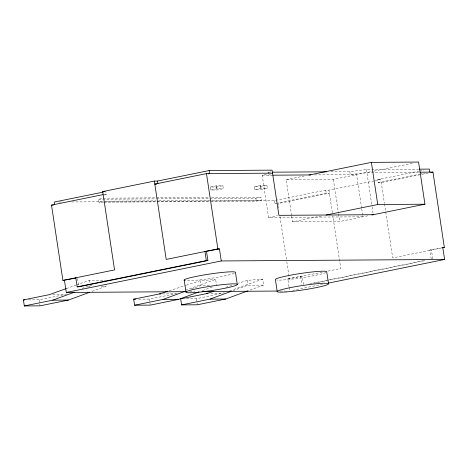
<?xml version="1.0" encoding="UTF-8"?>
<svg xmlns="http://www.w3.org/2000/svg" width="468" height="468" viewBox="0 0 468 468"><rect width="100%" height="100%" fill="white"/><g stroke="black" fill="none" stroke-linecap="round" stroke-linejoin="round"><path stroke-width="0.35" stroke-dasharray="2.34 1.75" d="M268.31 174.014L268.035 172.206L270.925 170.732M268.492 175.219L270.223 174.336M87.849 287.258L90.552 286.264M92.091 291.377L106.277 286.164L105.979 284.152M191.377 289.008L200.831 285.533L210.84 285.468M202.375 290.64L213.18 286.668M232.97 290.681L247.829 285.217L263.56 285.117L262.647 279.092L247.104 280.396L238.159 283.31M250.047 290.078L263.56 285.117M66.351 288.557L75.939 285.129M76.623 284.889L89.64 280.238L105.37 280.139M28.402 299.883L39.131 299.812L64.958 294.565L68.381 293.342M82.081 288.452L92.354 284.784M138.686 299.151L149.409 299.081L175.237 293.828L177.975 292.851M185.509 290.16L215.649 279.402L216.561 285.427M186.399 298.836L196.408 298.765L224.289 292.781M229.77 290.827L262.647 279.092M169.141 290.798L185.656 285.416M186.34 285.193L200.105 280.712L215.649 279.402M225.775 287.346L233.339 284.883M291.546 215.42L286.147 179.7L333.333 179.384L373.271 171.241M104.188 195.01L106.312 194.583L105.943 192.172M103.393 202.217L99.023 202.246L98.572 199.233L103.738 198.186L208.588 197.484M99.023 202.246L102.901 201.456M362.952 216.807L268.579 217.433L262.203 175.26L267.023 174.277M210.413 187.013L216.614 185.749L222.903 185.708L223.359 188.721L217.164 189.985L210.869 190.026L210.413 187.013L216.707 186.972L222.903 185.708M210.869 190.026L217.07 188.762L223.359 188.721M286.147 179.7L304.054 176.056M254.452 186.72L260.653 185.457L266.941 185.416L267.398 188.429L261.202 189.686L254.908 189.733L254.452 186.72L260.746 186.673L266.941 185.416M254.908 189.733L261.109 188.469L267.398 188.429M373.979 171.095L412.899 163.203M209.98 198.49L255.85 198.186L261.015 197.139L261.472 200.152L256.306 201.199L210.43 201.503M210.231 201.029L274.394 200.602L325.769 190.16L328.916 190.137L374.447 180.882M428.009 173.096L381.303 182.59L378.162 182.614L377.705 179.601L418.743 171.259M419.451 171.112L423.698 170.247M375.16 180.736L380.847 179.577L384.45 203.393M378.162 182.614L419.205 174.289M419.913 174.149L424.862 173.142M274.394 200.602L274.851 203.615L326.225 193.173L329.373 193.149L277.992 203.598L278.32 205.744M268.579 217.433L277.536 215.613M291.658 216.134L292.518 221.85L321.961 215.859M292.518 221.85L339.704 221.534L367.772 215.824M288.99 286.72L287.814 278.922L300.655 276.313L302.229 276.301L303.597 285.34M431.233 259.079L429.864 250.041L441.418 247.695M287.814 278.922L322.92 272.095M327.916 271.077L340.762 268.468L332.842 216.105M441.634 247.958L392.693 257.909L384.561 204.112M309.875 283.754L312.016 283.315M312.729 283.169L424.804 260.383M314.303 283.163L426.377 260.378M292.494 290.394L322.487 284.292M330.835 171.785L349.824 171.657L366.444 169.515L418.509 169.17M268.035 172.206L271.686 172.177M418.655 172.212L366.9 172.528L350.28 174.669L349.824 171.657M262.203 175.26L272.142 175.19M314.496 174.909L356.569 174.628L361.653 208.231M377.705 179.601L380.847 179.577M104.422 194.594L106.312 194.583M211.501 197.467L261.015 197.139M98.572 199.233L156.096 198.853M156.821 198.847L209.249 198.496M105.645 201.187L155.891 200.854M158.804 200.831L211.232 200.485M211.957 200.479L261.472 200.152M59.301 202.036L61.489 202.018M71.698 201.954L103.048 201.743M103.779 201.737L209.5 201.035M104.124 202.211L156.552 201.866M157.277 201.86L209.705 201.509M274.851 203.615L276.108 203.609M429.864 250.041L431.438 250.029L432.801 259.067M101.275 286.194L106.277 286.164M189.645 291.64L194.752 291.605M280.145 291.037L285.258 291.002M52.802 294.641L64.958 294.565M162.367 293.916L175.237 293.828M210.799 293.594L222.236 293.518M366.444 169.515L371.984 206.131M372.089 206.844L373.283 214.707M361.758 208.944L362.735 215.379M333.333 179.384L338.411 212.958M338.516 213.677L339.704 221.534M328.916 190.137L332.409 213.232M325.769 190.16L326.225 193.173M300.655 276.313L301.918 284.655M278.431 206.464L278.647 207.897M279.946 216.508L286.673 260.98M286.785 261.694L289.388 278.91M289.101 287.428L289.633 290.973M260.653 185.457L261.109 188.469M260.746 186.673L261.202 189.686M255.85 198.186L256.306 201.199M247.104 280.396L247.829 285.217M216.614 185.749L217.07 188.762M216.707 186.972L217.164 189.985M200.105 280.712L200.831 285.533M196.408 298.765L197.32 304.791M149.409 299.081L149.918 302.427M150.017 303.094L150.216 304.434M89.64 280.238L90.043 282.918M77.489 278.478L78.542 285.433M39.131 299.812L39.634 303.159M39.733 303.831L40.037 305.838M234.175 273.335A25.992 2.223 -8.6 0 1 209.266 278.595A25.992 2.223 -8.6 0 1 185.158 280.601M325.933 272.493A25.992 2.223 -8.6 0 1 302.065 277.752A25.992 2.223 -8.6 0 1 276.775 280.039"/><path stroke-width="0.7" d="M66.351 288.557L49.228 294.67L23.4 299.918L24.313 305.943L52.72 300.169L74.336 292.225M24.313 305.943L40.037 305.838L68.451 300.064L89.394 292.365M167.766 291.242L159.506 293.933L133.678 299.187L134.591 305.212L163.004 299.432L185.293 291.242M134.591 305.212L150.322 305.107L178.729 299.327L198.994 291.88M213.385 291.377L206.505 293.623L180.677 298.871L181.59 304.896L210.003 299.122L230.94 291.424M181.59 304.896L197.32 304.791L225.728 299.017L248.022 290.827M103.165 194.6L51.509 205.101L62.899 280.42L114.555 269.919L102.708 191.587L154.364 181.087L157.511 181.063L209.167 170.563L272.078 170.147L278.91 215.333L373.283 214.707M103.024 192.143L54.2 202.071L54.563 204.481M272.534 173.16L206.476 173.599L154.82 184.099L156.71 184.088M208.207 173.862L209.623 173.575L209.167 170.563M309.067 175.038L371.376 162.373L418.562 162.057L424.938 204.206L371.902 214.987M430.835 172.522L432.959 172.089L444.348 247.408L442.313 247.824M326.097 215.023L377.752 204.522L424.938 204.206M444.348 247.408L442.775 247.414L444.6 259.465L221.259 260.957L219.439 248.906L217.866 248.912L166.21 259.418L154.364 181.087M62.899 280.42L76.027 278.062M206.523 251.527L207.891 260.565L206.318 260.577L204.949 251.538L219.439 248.906M75.816 277.793L77.179 286.831L206.318 260.577M207.891 260.565L78.753 286.82L77.179 286.831M64.473 280.408L66.298 292.459L221.259 260.957M328.197 283.134L444.6 259.465M420.112 172.201L432.959 172.089M419.234 169.164L429.361 169.1L429.817 172.136M272.417 172.177L326.453 171.814M272.873 175.19L310.846 174.933M102.708 191.587L105.224 191.57M51.509 205.101L53.399 205.089M66.298 292.459L185.995 291.663M202.053 291.558L277.226 291.055M159.506 293.933L160.939 293.922M206.505 293.623L207.938 293.611M23.4 299.918L24.827 299.912M133.678 299.187L135.825 299.169M52.72 300.169L68.451 300.064M163.004 299.432L178.729 299.327M210.003 299.122L225.728 299.017M371.376 162.373L377.752 204.522M328.518 283.702L326.699 271.651A25.992 2.223 -8.6 0 0 299.216 273.698A25.992 2.223 -8.6 0 0 275.424 279.671L277.243 291.722M237.305 284.614A25.992 2.223 -8.6 0 0 200.292 288.007A25.992 2.223 -8.6 0 0 197.373 292.33A25.992 2.223 -8.6 0 0 237.305 284.614L235.486 272.563A25.992 2.223 -8.6 0 0 208.161 274.277A25.992 2.223 -8.6 0 0 184.626 280.49M206.476 173.599L217.866 248.912M184.187 279.969L186.012 292.02M157.511 181.063L157.874 183.474M286.059 291.933A25.992 2.223 -8.6 0 0 328.121 284.345A25.992 2.223 -8.6 0 0 294.466 286.855A25.992 2.223 -8.6 0 0 286.059 291.933"/></g></svg>
